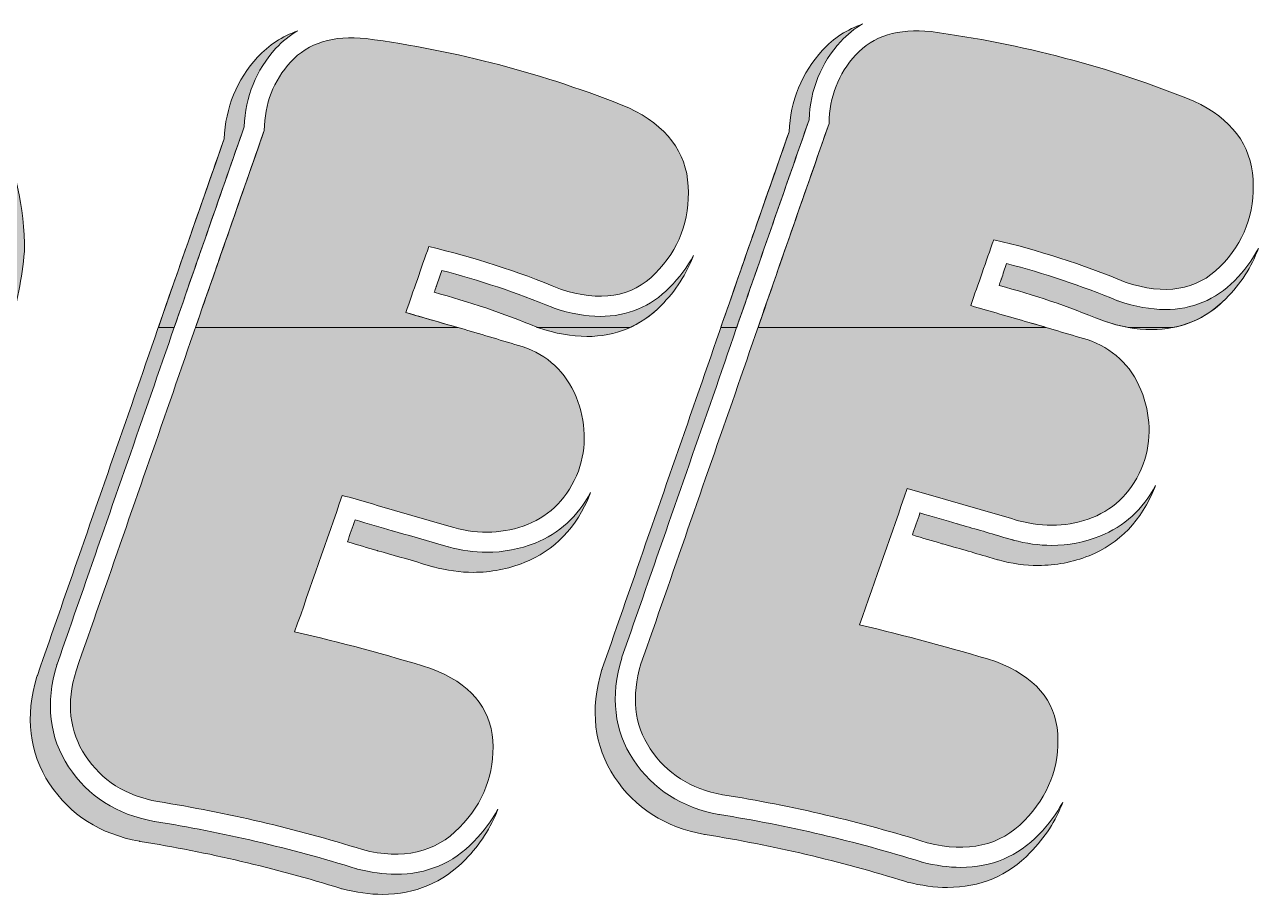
# Model space of a CAD drawing. Header units: inches. Extents: x 88 to 991, y -1019 to -61.
# Drawn here: x 528.3 to 986.9, y -1018.6 to -695 of the extents above; entities that cross this region are included whole.
import ezdxf

# ---------------------------------------------------------------- set-up
doc = ezdxf.new("R2010")
doc.units = ezdxf.units.IN
doc.header["$MEASUREMENT"] = 0
doc.layers.add('Layer 1', color=7, linetype='Continuous')

# ---------------------------------------------------------------- blocks, each defined once
blk = doc.blocks.new('block 4')
at = {"layer": 'Layer 1', "true_color": 0x2b568d}
h = blk.add_hatch(color=167, dxfattribs=at)
h.dxf.hatch_style = 2
edge = h.paths.add_edge_path()
edge.add_spline(control_points=[(876.33, -1008.52), (871.82, -1008.52), (867, -1007.87), (861.99, -1006.57), (861.87, -1006.54), (861.75, -1006.51), (861.63, -1006.47), (837.12, -998.81), (811.88, -992.89), (786.6, -988.86), (786.54, -988.85), (786.48, -988.84), (786.42, -988.83), (772.51, -986.27), (761.82, -979.45), (754.65, -968.55), (747.45, -957.63), (745.98, -944.89), (750.25, -930.68), (750.28, -930.58), (750.32, -930.47), (750.35, -930.37), (756.16, -913.76), (761.93, -897.14), (767.7, -880.53), (773.57, -863.65), (779.43, -846.77), (785.32, -829.94), (796.76, -796.64), (808.54, -762.97), (819.93, -730.39), (820.36, -719.13), (824.33, -709.31), (831.73, -701.2), (834.12, -698.57), (836.84, -696.43), (839.83, -694.71), (834.06, -696.72), (829.05, -699.96), (824.9, -704.5), (817.18, -712.97), (813, -723.19), (812.48, -734.89), (801.12, -767.37), (789.39, -800.93), (777.98, -834.11), (772.09, -850.94), (766.23, -867.81), (760.37, -884.69), (754.6, -901.3), (748.83, -917.92), (743.02, -934.53), (742.97, -934.66), (742.93, -934.8), (742.88, -934.95), (738.39, -949.89), (739.97, -963.34), (747.58, -974.9), (755.15, -986.39), (766.38, -993.58), (780.99, -996.27), (781.07, -996.28), (781.15, -996.29), (781.23, -996.31), (806.38, -1000.31), (831.51, -1006.21), (855.91, -1013.83), (856.07, -1013.88), (856.23, -1013.93), (856.39, -1013.97), (861.6, -1015.31), (866.63, -1015.99), (871.35, -1015.99), (883.49, -1015.99), (893.86, -1011.63), (902.16, -1003.01), (907.63, -997.43), (911.67, -991.14), (914.22, -984.35), (911.93, -988.57), (909.01, -992.57), (905.35, -996.3), (897.53, -1004.41), (887.77, -1008.52), (876.33, -1008.52)], knot_values=[0, 0, 0, 0, 1, 1, 1, 2, 2, 2, 3, 3, 3, 4, 4, 4, 5, 5, 5, 6, 6, 6, 7, 7, 7, 8, 8, 8, 9, 9, 9, 10, 10, 10, 11, 11, 11, 12, 12, 12, 13, 13, 13, 14, 14, 14, 15, 15, 15, 16, 16, 16, 17, 17, 17, 18, 18, 18, 19, 19, 19, 20, 20, 20, 21, 21, 21, 22, 22, 22, 23, 23, 23, 24, 24, 24, 25, 25, 25, 26, 26, 26, 27, 27, 27, 28, 28, 28, 28], degree=3, periodic=1)
h = blk.add_hatch(color=167, dxfattribs=at)
h.dxf.hatch_style = 2
edge = h.paths.add_edge_path()
edge.add_spline(control_points=[(827.37, -731.75), (815.66, -765.24), (803.95, -798.72), (792.38, -832.37), (780.67, -865.85), (769.12, -899.35), (757.41, -932.83), (753.79, -944.86), (754.85, -955.28), (760.89, -964.44), (766.92, -973.61), (775.78, -979.28), (787.78, -981.48), (813.67, -985.61), (838.93, -991.55), (863.86, -999.34), (878.98, -1003.24), (890.97, -1000.45), (899.97, -991.11), (908.96, -981.94), (913.1, -971.06), (912.36, -958.79), (911.48, -946.35), (903.85, -937.51), (889.35, -931.94), (872.62, -926.79), (855.84, -922.26), (838.68, -918.32), (844.64, -901.35), (850.59, -884.39), (856.38, -867.56), (863.24, -869.45), (870.25, -871.51), (877.1, -873.55), (883.96, -875.44), (890.81, -877.48), (897.82, -879.54), (907.43, -882.15), (916.69, -881.76), (925.3, -878.34), (933.91, -874.91), (940.31, -868.31), (944.19, -858.5), (947.38, -849.41), (946.99, -840.15), (943.31, -830.89), (939.48, -821.62), (932.71, -815.36), (923.31, -812.14), (915.99, -810.05), (908.85, -807.83), (901.69, -805.75), (894.37, -803.67), (887.22, -801.6), (880.06, -799.52), (881.38, -795.42), (882.85, -791.33), (884.32, -787.25), (885.64, -783.15), (887.12, -779.06), (888.59, -774.98), (905.13, -778.86), (921.38, -784.12), (937.49, -790.77), (952.2, -795.74), (963.96, -793.85), (972.76, -784.98), (981.56, -776.09), (985.7, -765.21), (985, -752.48), (984.31, -739.74), (976.92, -729.99), (962.99, -723.38), (931.48, -710.6), (898.95, -702.1), (865.27, -697.57), (853.03, -696.28), (843.69, -699.17), (837.25, -706.23), (830.8, -713.3), (827.52, -721.75), (827.37, -731.75)], knot_values=[0, 0, 0, 0, 1, 1, 1, 2, 2, 2, 3, 3, 3, 4, 4, 4, 5, 5, 5, 6, 6, 6, 7, 7, 7, 8, 8, 8, 9, 9, 9, 10, 10, 10, 11, 11, 11, 12, 12, 12, 13, 13, 13, 14, 14, 14, 15, 15, 15, 16, 16, 16, 17, 17, 17, 18, 18, 18, 19, 19, 19, 20, 20, 20, 21, 21, 21, 22, 22, 22, 23, 23, 23, 24, 24, 24, 25, 25, 25, 26, 26, 26, 27, 27, 27, 27], degree=3, periodic=1)
h = blk.add_hatch(color=167, dxfattribs=at)
h.dxf.hatch_style = 2
edge = h.paths.add_edge_path()
edge.add_spline(control_points=[(666.31, -1011.09), (661.8, -1011.09), (656.98, -1010.43), (651.98, -1009.14), (651.85, -1009.11), (651.73, -1009.07), (651.62, -1009.03), (627.11, -1001.38), (601.87, -995.45), (576.58, -991.43), (576.52, -991.42), (576.46, -991.41), (576.4, -991.4), (562.49, -988.84), (551.8, -982.01), (544.63, -971.11), (537.43, -960.19), (535.96, -947.45), (540.24, -933.24), (540.27, -933.14), (540.3, -933.03), (540.34, -932.93), (546.15, -916.3), (551.93, -899.67), (557.71, -883.04), (563.56, -866.18), (569.42, -849.32), (575.3, -832.5), (586.91, -798.73), (598.6, -765.3), (609.92, -732.95), (610.34, -721.69), (614.31, -711.88), (621.71, -703.76), (624.1, -701.14), (626.82, -698.99), (629.82, -697.27), (624.04, -699.28), (619.03, -702.52), (614.89, -707.06), (607.16, -715.54), (602.98, -725.76), (602.46, -737.46), (591.18, -769.71), (579.53, -803.03), (567.96, -836.68), (562.08, -853.48), (556.23, -870.34), (550.37, -887.2), (544.59, -903.83), (538.82, -920.46), (533, -937.09), (532.96, -937.23), (532.91, -937.37), (532.87, -937.51), (528.37, -952.45), (529.95, -965.89), (537.57, -977.47), (545.13, -988.96), (556.37, -996.14), (570.97, -998.83), (571.05, -998.84), (571.13, -998.86), (571.21, -998.87), (596.37, -1002.88), (621.5, -1008.77), (645.89, -1016.39), (646.05, -1016.44), (646.21, -1016.49), (646.37, -1016.53), (651.58, -1017.88), (656.61, -1018.56), (661.33, -1018.56), (673.47, -1018.56), (683.84, -1014.19), (692.15, -1005.58), (697.61, -1000), (701.65, -993.7), (704.2, -986.91), (701.92, -991.14), (698.99, -995.14), (695.34, -998.87), (687.52, -1006.97), (677.75, -1011.09), (666.31, -1011.09)], knot_values=[0, 0, 0, 0, 1, 1, 1, 2, 2, 2, 3, 3, 3, 4, 4, 4, 5, 5, 5, 6, 6, 6, 7, 7, 7, 8, 8, 8, 9, 9, 9, 10, 10, 10, 11, 11, 11, 12, 12, 12, 13, 13, 13, 14, 14, 14, 15, 15, 15, 16, 16, 16, 17, 17, 17, 18, 18, 18, 19, 19, 19, 20, 20, 20, 21, 21, 21, 22, 22, 22, 23, 23, 23, 24, 24, 24, 25, 25, 25, 26, 26, 26, 27, 27, 27, 28, 28, 28, 28], degree=3, periodic=1)
h = blk.add_hatch(color=167, dxfattribs=at)
h.dxf.hatch_style = 2
edge = h.paths.add_edge_path()
edge.add_spline(control_points=[(617.36, -734.32), (605.64, -767.8), (593.93, -801.28), (582.37, -834.93), (570.66, -868.42), (559.1, -901.91), (547.39, -935.4), (543.77, -947.42), (544.84, -957.84), (550.87, -967.01), (556.9, -976.17), (565.76, -981.84), (577.76, -984.05), (603.65, -988.17), (628.91, -994.11), (653.84, -1001.9), (668.97, -1005.81), (680.96, -1003.01), (689.96, -993.68), (698.94, -984.5), (703.08, -973.62), (702.34, -961.35), (701.46, -948.91), (693.84, -940.07), (679.34, -934.5), (662.61, -929.35), (645.82, -924.82), (628.67, -920.89), (634.62, -903.92), (640.58, -886.95), (646.36, -870.12), (653.23, -872.01), (660.23, -874.07), (667.08, -876.11), (673.95, -878), (680.79, -880.05), (687.8, -882.1), (697.41, -884.72), (706.67, -884.32), (715.28, -880.9), (723.89, -877.48), (730.29, -870.87), (734.17, -861.07), (737.37, -851.98), (736.97, -842.71), (733.3, -833.45), (729.46, -824.18), (722.69, -817.92), (713.29, -814.7), (705.98, -812.62), (698.83, -810.39), (691.67, -808.32), (684.36, -806.23), (677.2, -804.16), (670.04, -802.09), (671.36, -797.99), (672.83, -793.9), (674.31, -789.81), (675.62, -785.71), (677.1, -781.62), (678.58, -777.54), (695.11, -781.42), (711.36, -786.68), (727.48, -793.34), (742.19, -798.3), (753.94, -796.42), (762.74, -787.54), (771.54, -778.66), (775.68, -767.78), (774.99, -755.04), (774.29, -742.31), (766.9, -732.55), (752.97, -725.94), (721.46, -713.16), (688.93, -704.67), (655.25, -700.13), (643.02, -698.84), (633.68, -701.73), (627.23, -708.8), (620.79, -715.86), (617.5, -724.32), (617.36, -734.32)], knot_values=[0, 0, 0, 0, 1, 1, 1, 2, 2, 2, 3, 3, 3, 4, 4, 4, 5, 5, 5, 6, 6, 6, 7, 7, 7, 8, 8, 8, 9, 9, 9, 10, 10, 10, 11, 11, 11, 12, 12, 12, 13, 13, 13, 14, 14, 14, 15, 15, 15, 16, 16, 16, 17, 17, 17, 18, 18, 18, 19, 19, 19, 20, 20, 20, 21, 21, 21, 22, 22, 22, 23, 23, 23, 24, 24, 24, 25, 25, 25, 26, 26, 26, 27, 27, 27, 27], degree=3, periodic=1)
h = blk.add_hatch(color=167, dxfattribs=at)
h.dxf.hatch_style = 2
edge = h.paths.add_edge_path()
edge.add_spline(control_points=[(978.07, -790.24), (971.03, -797.34), (962.35, -800.94), (952.27, -800.94), (946.94, -800.94), (941.17, -799.9), (935.1, -797.85), (934.95, -797.8), (934.79, -797.74), (934.64, -797.68), (921.05, -792.07), (907.2, -787.43), (893.36, -783.85), (892.69, -785.75), (892.04, -787.66), (891.44, -789.54), (891.41, -789.62), (891.38, -789.7), (891.35, -789.78), (891.35, -789.78), (891.24, -790.11), (891.24, -790.11), (891.01, -790.73), (890.79, -791.36), (890.56, -791.99), (903.35, -795.43), (916.15, -799.78), (928.71, -804.96), (928.91, -805.05), (929.12, -805.13), (929.33, -805.2), (935.65, -807.33), (941.69, -808.41), (947.29, -808.41), (958.05, -808.41), (967.33, -804.56), (974.85, -796.97), (980.41, -791.37), (984.43, -785.1), (986.95, -778.25), (984.67, -782.53), (981.73, -786.54), (978.07, -790.24)], knot_values=[0, 0, 0, 0, 1, 1, 1, 2, 2, 2, 3, 3, 3, 4, 4, 4, 5, 5, 5, 6, 6, 6, 7, 7, 7, 8, 8, 8, 9, 9, 9, 10, 10, 10, 11, 11, 11, 12, 12, 12, 13, 13, 13, 14, 14, 14, 14], degree=3, periodic=1)
h = blk.add_hatch(color=167, dxfattribs=at)
h.dxf.hatch_style = 2
edge = h.paths.add_edge_path()
edge.add_spline(control_points=[(742.26, -803.5), (736.93, -803.5), (731.15, -802.46), (725.09, -800.42), (724.93, -800.37), (724.78, -800.31), (724.63, -800.24), (711.03, -794.63), (697.18, -789.99), (683.34, -786.41), (682.67, -788.31), (682.02, -790.22), (681.42, -792.1), (681.39, -792.18), (681.36, -792.27), (681.34, -792.35), (681.07, -793.08), (680.81, -793.82), (680.54, -794.55), (693.34, -798), (706.13, -802.34), (718.69, -807.53), (718.9, -807.61), (719.1, -807.69), (719.31, -807.76), (725.63, -809.89), (731.68, -810.98), (737.27, -810.98), (748.04, -810.98), (757.31, -807.13), (764.84, -799.54), (770.39, -793.93), (774.41, -787.67), (776.93, -780.82), (774.65, -785.09), (771.71, -789.1), (768.05, -792.8), (761.01, -799.9), (752.33, -803.5), (742.26, -803.5)], knot_values=[0, 0, 0, 0, 1, 1, 1, 2, 2, 2, 3, 3, 3, 4, 4, 4, 5, 5, 5, 6, 6, 6, 7, 7, 7, 8, 8, 8, 9, 9, 9, 10, 10, 10, 11, 11, 11, 12, 12, 12, 13, 13, 13, 13], degree=3, periodic=1)
h = blk.add_hatch(color=167, dxfattribs=at)
h.dxf.hatch_style = 2
edge = h.paths.add_edge_path()
edge.add_spline(control_points=[(928.06, -885.28), (922.33, -887.56), (916.29, -888.71), (910.11, -888.71), (905.44, -888.71), (900.65, -888.05), (895.86, -886.75), (895.81, -886.74), (895.76, -886.72), (895.71, -886.71), (895.71, -886.71), (892.37, -885.73), (892.37, -885.73), (886.43, -883.98), (880.82, -882.32), (875.11, -880.75), (875.06, -880.74), (875.01, -880.73), (874.96, -880.71), (870.76, -879.46), (866.03, -878.06), (861.15, -876.66), (860.2, -879.39), (859.26, -882.12), (858.31, -884.85), (862.17, -885.97), (865.89, -887.07), (869.27, -888.08), (869.34, -888.1), (869.4, -888.12), (869.47, -888.14), (875.16, -889.7), (880.76, -891.35), (886.69, -893.1), (886.69, -893.1), (890.03, -894.08), (890.03, -894.08), (890.09, -894.1), (890.16, -894.12), (890.22, -894.14), (895.23, -895.5), (900.24, -896.19), (905.12, -896.19), (911.63, -896.19), (917.98, -894.97), (924, -892.58), (935.19, -888.13), (943.65, -879.33), (948.47, -867.15), (948.52, -867.03), (948.57, -866.91), (948.61, -866.78), (948.65, -866.67), (948.67, -866.55), (948.72, -866.43), (943.99, -875.34), (937.08, -881.69), (928.06, -885.28)], knot_values=[0, 0, 0, 0, 1, 1, 1, 2, 2, 2, 3, 3, 3, 4, 4, 4, 5, 5, 5, 6, 6, 6, 7, 7, 7, 8, 8, 8, 9, 9, 9, 10, 10, 10, 11, 11, 11, 12, 12, 12, 13, 13, 13, 14, 14, 14, 15, 15, 15, 16, 16, 16, 17, 17, 17, 18, 18, 18, 19, 19, 19, 19], degree=3, periodic=1)
h = blk.add_hatch(color=167, dxfattribs=at)
h.dxf.hatch_style = 2
edge = h.paths.add_edge_path()
edge.add_spline(control_points=[(718.04, -887.84), (712.31, -890.12), (706.27, -891.28), (700.09, -891.28), (695.42, -891.28), (690.63, -890.62), (685.84, -889.31), (685.79, -889.3), (685.74, -889.29), (685.69, -889.27), (685.69, -889.27), (681.92, -888.16), (681.92, -888.16), (676.13, -886.46), (670.67, -884.85), (665.1, -883.32), (665.05, -883.31), (664.99, -883.29), (664.94, -883.27), (660.73, -882.02), (656, -880.62), (651.13, -879.22), (650.19, -881.94), (649.23, -884.68), (648.28, -887.41), (652.14, -888.53), (655.86, -889.63), (659.25, -890.64), (659.32, -890.66), (659.39, -890.68), (659.46, -890.7), (665, -892.23), (670.46, -893.83), (676.24, -895.53), (676.24, -895.53), (680.01, -896.65), (680.01, -896.65), (680.07, -896.66), (680.14, -896.68), (680.2, -896.7), (685.21, -898.06), (690.22, -898.75), (695.11, -898.75), (701.61, -898.75), (707.96, -897.54), (713.98, -895.14), (725.17, -890.69), (733.63, -881.9), (738.46, -869.71), (738.5, -869.59), (738.55, -869.47), (738.59, -869.35), (738.64, -869.23), (738.66, -869.11), (738.7, -868.99), (733.97, -877.91), (727.06, -884.26), (718.04, -887.84)], knot_values=[0, 0, 0, 0, 1, 1, 1, 2, 2, 2, 3, 3, 3, 4, 4, 4, 5, 5, 5, 6, 6, 6, 7, 7, 7, 8, 8, 8, 9, 9, 9, 10, 10, 10, 11, 11, 11, 12, 12, 12, 13, 13, 13, 14, 14, 14, 15, 15, 15, 16, 16, 16, 17, 17, 17, 18, 18, 18, 19, 19, 19, 19], degree=3, periodic=1)
at = {"layer": 'Layer 1', "lineweight": 0}
for points, knots in [([(876.33, -1008.52), (871.82, -1008.52), (867, -1007.87), (861.99, -1006.57), (861.87, -1006.54), (861.75, -1006.51), (861.63, -1006.47), (837.12, -998.81), (811.88, -992.89), (786.6, -988.86), (786.54, -988.85), (786.48, -988.84), (786.42, -988.83), (772.51, -986.27), (761.82, -979.45), (754.65, -968.55), (747.45, -957.63), (745.98, -944.89), (750.25, -930.68), (750.28, -930.58), (750.32, -930.47), (750.35, -930.37), (756.16, -913.76), (761.93, -897.14), (767.7, -880.53), (773.57, -863.65), (779.43, -846.77), (785.32, -829.94), (796.76, -796.64), (808.54, -762.97), (819.93, -730.39), (820.36, -719.13), (824.33, -709.31), (831.73, -701.2), (834.12, -698.57), (836.84, -696.43), (839.83, -694.71), (834.06, -696.72), (829.05, -699.96), (824.9, -704.5), (817.18, -712.97), (813, -723.19), (812.48, -734.89), (801.12, -767.37), (789.39, -800.93), (777.98, -834.11), (772.09, -850.94), (766.23, -867.81), (760.37, -884.69), (754.6, -901.3), (748.83, -917.92), (743.02, -934.53), (742.97, -934.66), (742.93, -934.8), (742.88, -934.95), (738.39, -949.89), (739.97, -963.34), (747.58, -974.9), (755.15, -986.39), (766.38, -993.58), (780.99, -996.27), (781.07, -996.28), (781.15, -996.29), (781.23, -996.31), (806.38, -1000.31), (831.51, -1006.21), (855.91, -1013.83), (856.07, -1013.88), (856.23, -1013.93), (856.39, -1013.97), (861.6, -1015.31), (866.63, -1015.99), (871.35, -1015.99), (883.49, -1015.99), (893.86, -1011.63), (902.16, -1003.01), (907.63, -997.43), (911.67, -991.14), (914.22, -984.35), (911.93, -988.57), (909.01, -992.57), (905.35, -996.3), (897.53, -1004.41), (887.77, -1008.52), (876.33, -1008.52)], [0, 0, 0, 0, 1, 1, 1, 2, 2, 2, 3, 3, 3, 4, 4, 4, 5, 5, 5, 6, 6, 6, 7, 7, 7, 8, 8, 8, 9, 9, 9, 10, 10, 10, 11, 11, 11, 12, 12, 12, 13, 13, 13, 14, 14, 14, 15, 15, 15, 16, 16, 16, 17, 17, 17, 18, 18, 18, 19, 19, 19, 20, 20, 20, 21, 21, 21, 22, 22, 22, 23, 23, 23, 24, 24, 24, 25, 25, 25, 26, 26, 26, 27, 27, 27, 28, 28, 28, 28]), ([(827.37, -731.75), (815.66, -765.24), (803.95, -798.72), (792.38, -832.37), (780.67, -865.85), (769.12, -899.35), (757.41, -932.83), (753.79, -944.86), (754.85, -955.28), (760.89, -964.44), (766.92, -973.61), (775.78, -979.28), (787.78, -981.48), (813.67, -985.61), (838.93, -991.55), (863.86, -999.34), (878.98, -1003.24), (890.97, -1000.45), (899.97, -991.11), (908.96, -981.94), (913.1, -971.06), (912.36, -958.79), (911.48, -946.35), (903.85, -937.51), (889.35, -931.94), (872.62, -926.79), (855.84, -922.26), (838.68, -918.32), (844.64, -901.35), (850.59, -884.39), (856.38, -867.56), (863.24, -869.45), (870.25, -871.51), (877.1, -873.55), (883.96, -875.44), (890.81, -877.48), (897.82, -879.54), (907.43, -882.15), (916.69, -881.76), (925.3, -878.34), (933.91, -874.91), (940.31, -868.31), (944.19, -858.5), (947.38, -849.41), (946.99, -840.15), (943.31, -830.89), (939.48, -821.62), (932.71, -815.36), (923.31, -812.14), (915.99, -810.05), (908.85, -807.83), (901.69, -805.75), (894.37, -803.67), (887.22, -801.6), (880.06, -799.52), (881.38, -795.42), (882.85, -791.33), (884.32, -787.25), (885.64, -783.15), (887.12, -779.06), (888.59, -774.98), (905.13, -778.86), (921.38, -784.12), (937.49, -790.77), (952.2, -795.74), (963.96, -793.85), (972.76, -784.98), (981.56, -776.09), (985.7, -765.21), (985, -752.48), (984.31, -739.74), (976.92, -729.99), (962.99, -723.38), (931.48, -710.6), (898.95, -702.1), (865.27, -697.57), (853.03, -696.28), (843.69, -699.17), (837.25, -706.23), (830.8, -713.3), (827.52, -721.75), (827.37, -731.75)], [0, 0, 0, 0, 1, 1, 1, 2, 2, 2, 3, 3, 3, 4, 4, 4, 5, 5, 5, 6, 6, 6, 7, 7, 7, 8, 8, 8, 9, 9, 9, 10, 10, 10, 11, 11, 11, 12, 12, 12, 13, 13, 13, 14, 14, 14, 15, 15, 15, 16, 16, 16, 17, 17, 17, 18, 18, 18, 19, 19, 19, 20, 20, 20, 21, 21, 21, 22, 22, 22, 23, 23, 23, 24, 24, 24, 25, 25, 25, 26, 26, 26, 27, 27, 27, 27]), ([(666.31, -1011.09), (661.8, -1011.09), (656.98, -1010.43), (651.98, -1009.14), (651.85, -1009.11), (651.73, -1009.07), (651.62, -1009.03), (627.11, -1001.38), (601.87, -995.45), (576.58, -991.43), (576.52, -991.42), (576.46, -991.41), (576.4, -991.4), (562.49, -988.84), (551.8, -982.01), (544.63, -971.11), (537.43, -960.19), (535.96, -947.45), (540.24, -933.24), (540.27, -933.14), (540.3, -933.03), (540.34, -932.93), (546.15, -916.3), (551.93, -899.67), (557.71, -883.04), (563.56, -866.18), (569.42, -849.32), (575.3, -832.5), (586.91, -798.73), (598.6, -765.3), (609.92, -732.95), (610.34, -721.69), (614.31, -711.88), (621.71, -703.76), (624.1, -701.14), (626.82, -698.99), (629.82, -697.27), (624.04, -699.28), (619.03, -702.52), (614.89, -707.06), (607.16, -715.54), (602.98, -725.76), (602.46, -737.46), (591.18, -769.71), (579.53, -803.03), (567.96, -836.68), (562.08, -853.48), (556.23, -870.34), (550.37, -887.2), (544.59, -903.83), (538.82, -920.46), (533, -937.09), (532.96, -937.23), (532.91, -937.37), (532.87, -937.51), (528.37, -952.45), (529.95, -965.89), (537.57, -977.47), (545.13, -988.96), (556.37, -996.14), (570.97, -998.83), (571.05, -998.84), (571.13, -998.86), (571.21, -998.87), (596.37, -1002.88), (621.5, -1008.77), (645.89, -1016.39), (646.05, -1016.44), (646.21, -1016.49), (646.37, -1016.53), (651.58, -1017.88), (656.61, -1018.56), (661.33, -1018.56), (673.47, -1018.56), (683.84, -1014.19), (692.15, -1005.58), (697.61, -1000), (701.65, -993.7), (704.2, -986.91), (701.92, -991.14), (698.99, -995.14), (695.34, -998.87), (687.52, -1006.97), (677.75, -1011.09), (666.31, -1011.09)], [0, 0, 0, 0, 1, 1, 1, 2, 2, 2, 3, 3, 3, 4, 4, 4, 5, 5, 5, 6, 6, 6, 7, 7, 7, 8, 8, 8, 9, 9, 9, 10, 10, 10, 11, 11, 11, 12, 12, 12, 13, 13, 13, 14, 14, 14, 15, 15, 15, 16, 16, 16, 17, 17, 17, 18, 18, 18, 19, 19, 19, 20, 20, 20, 21, 21, 21, 22, 22, 22, 23, 23, 23, 24, 24, 24, 25, 25, 25, 26, 26, 26, 27, 27, 27, 28, 28, 28, 28]), ([(617.36, -734.32), (605.64, -767.8), (593.93, -801.28), (582.37, -834.93), (570.66, -868.42), (559.1, -901.91), (547.39, -935.4), (543.77, -947.42), (544.84, -957.84), (550.87, -967.01), (556.9, -976.17), (565.76, -981.84), (577.76, -984.05), (603.65, -988.17), (628.91, -994.11), (653.84, -1001.9), (668.97, -1005.81), (680.96, -1003.01), (689.96, -993.68), (698.94, -984.5), (703.08, -973.62), (702.34, -961.35), (701.46, -948.91), (693.84, -940.07), (679.34, -934.5), (662.61, -929.35), (645.82, -924.82), (628.67, -920.89), (634.62, -903.92), (640.58, -886.95), (646.36, -870.12), (653.23, -872.01), (660.23, -874.07), (667.08, -876.11), (673.95, -878), (680.79, -880.05), (687.8, -882.1), (697.41, -884.72), (706.67, -884.32), (715.28, -880.9), (723.89, -877.48), (730.29, -870.87), (734.17, -861.07), (737.37, -851.98), (736.97, -842.71), (733.3, -833.45), (729.46, -824.18), (722.69, -817.92), (713.29, -814.7), (705.98, -812.62), (698.83, -810.39), (691.67, -808.32), (684.36, -806.23), (677.2, -804.16), (670.04, -802.09), (671.36, -797.99), (672.83, -793.9), (674.31, -789.81), (675.62, -785.71), (677.1, -781.62), (678.58, -777.54), (695.11, -781.42), (711.36, -786.68), (727.48, -793.34), (742.19, -798.3), (753.94, -796.42), (762.74, -787.54), (771.54, -778.66), (775.68, -767.78), (774.99, -755.04), (774.29, -742.31), (766.9, -732.55), (752.97, -725.94), (721.46, -713.16), (688.93, -704.67), (655.25, -700.13), (643.02, -698.84), (633.68, -701.73), (627.23, -708.8), (620.79, -715.86), (617.5, -724.32), (617.36, -734.32)], [0, 0, 0, 0, 1, 1, 1, 2, 2, 2, 3, 3, 3, 4, 4, 4, 5, 5, 5, 6, 6, 6, 7, 7, 7, 8, 8, 8, 9, 9, 9, 10, 10, 10, 11, 11, 11, 12, 12, 12, 13, 13, 13, 14, 14, 14, 15, 15, 15, 16, 16, 16, 17, 17, 17, 18, 18, 18, 19, 19, 19, 20, 20, 20, 21, 21, 21, 22, 22, 22, 23, 23, 23, 24, 24, 24, 25, 25, 25, 26, 26, 26, 27, 27, 27, 27]), ([(978.07, -790.24), (971.03, -797.34), (962.35, -800.94), (952.27, -800.94), (946.94, -800.94), (941.17, -799.9), (935.1, -797.85), (934.95, -797.8), (934.79, -797.74), (934.64, -797.68), (921.05, -792.07), (907.2, -787.43), (893.36, -783.85), (892.69, -785.75), (892.04, -787.66), (891.44, -789.54), (891.41, -789.62), (891.38, -789.7), (891.35, -789.78), (891.35, -789.78), (891.24, -790.11), (891.24, -790.11), (891.01, -790.73), (890.79, -791.36), (890.56, -791.99), (903.35, -795.43), (916.15, -799.78), (928.71, -804.96), (928.91, -805.05), (929.12, -805.13), (929.33, -805.2), (935.65, -807.33), (941.69, -808.41), (947.29, -808.41), (958.05, -808.41), (967.33, -804.56), (974.85, -796.97), (980.41, -791.37), (984.43, -785.1), (986.95, -778.25), (984.67, -782.53), (981.73, -786.54), (978.07, -790.24)], [0, 0, 0, 0, 1, 1, 1, 2, 2, 2, 3, 3, 3, 4, 4, 4, 5, 5, 5, 6, 6, 6, 7, 7, 7, 8, 8, 8, 9, 9, 9, 10, 10, 10, 11, 11, 11, 12, 12, 12, 13, 13, 13, 14, 14, 14, 14]), ([(742.26, -803.5), (736.93, -803.5), (731.15, -802.46), (725.09, -800.42), (724.93, -800.37), (724.78, -800.31), (724.63, -800.24), (711.03, -794.63), (697.18, -789.99), (683.34, -786.41), (682.67, -788.31), (682.02, -790.22), (681.42, -792.1), (681.39, -792.18), (681.36, -792.27), (681.34, -792.35), (681.07, -793.08), (680.81, -793.82), (680.54, -794.55), (693.34, -798), (706.13, -802.34), (718.69, -807.53), (718.9, -807.61), (719.1, -807.69), (719.31, -807.76), (725.63, -809.89), (731.68, -810.98), (737.27, -810.98), (748.04, -810.98), (757.31, -807.13), (764.84, -799.54), (770.39, -793.93), (774.41, -787.67), (776.93, -780.82), (774.65, -785.09), (771.71, -789.1), (768.05, -792.8), (761.01, -799.9), (752.33, -803.5), (742.26, -803.5)], [0, 0, 0, 0, 1, 1, 1, 2, 2, 2, 3, 3, 3, 4, 4, 4, 5, 5, 5, 6, 6, 6, 7, 7, 7, 8, 8, 8, 9, 9, 9, 10, 10, 10, 11, 11, 11, 12, 12, 12, 13, 13, 13, 13]), ([(928.06, -885.28), (922.33, -887.56), (916.29, -888.71), (910.11, -888.71), (905.44, -888.71), (900.65, -888.05), (895.86, -886.75), (895.81, -886.74), (895.76, -886.72), (895.71, -886.71), (895.71, -886.71), (892.37, -885.73), (892.37, -885.73), (886.43, -883.98), (880.82, -882.32), (875.11, -880.75), (875.06, -880.74), (875.01, -880.73), (874.96, -880.71), (870.76, -879.46), (866.03, -878.06), (861.15, -876.66), (860.2, -879.39), (859.26, -882.12), (858.31, -884.85), (862.17, -885.97), (865.89, -887.07), (869.27, -888.08), (869.34, -888.1), (869.4, -888.12), (869.47, -888.14), (875.16, -889.7), (880.76, -891.35), (886.69, -893.1), (886.69, -893.1), (890.03, -894.08), (890.03, -894.08), (890.09, -894.1), (890.16, -894.12), (890.22, -894.14), (895.23, -895.5), (900.24, -896.19), (905.12, -896.19), (911.63, -896.19), (917.98, -894.97), (924, -892.58), (935.19, -888.13), (943.65, -879.33), (948.47, -867.15), (948.52, -867.03), (948.57, -866.91), (948.61, -866.78), (948.65, -866.67), (948.67, -866.55), (948.72, -866.43), (943.99, -875.34), (937.08, -881.69), (928.06, -885.28)], [0, 0, 0, 0, 1, 1, 1, 2, 2, 2, 3, 3, 3, 4, 4, 4, 5, 5, 5, 6, 6, 6, 7, 7, 7, 8, 8, 8, 9, 9, 9, 10, 10, 10, 11, 11, 11, 12, 12, 12, 13, 13, 13, 14, 14, 14, 15, 15, 15, 16, 16, 16, 17, 17, 17, 18, 18, 18, 19, 19, 19, 19]), ([(718.04, -887.84), (712.31, -890.12), (706.27, -891.28), (700.09, -891.28), (695.42, -891.28), (690.63, -890.62), (685.84, -889.31), (685.79, -889.3), (685.74, -889.29), (685.69, -889.27), (685.69, -889.27), (681.92, -888.16), (681.92, -888.16), (676.13, -886.46), (670.67, -884.85), (665.1, -883.32), (665.05, -883.31), (664.99, -883.29), (664.94, -883.27), (660.73, -882.02), (656, -880.62), (651.13, -879.22), (650.19, -881.94), (649.23, -884.68), (648.28, -887.41), (652.14, -888.53), (655.86, -889.63), (659.25, -890.64), (659.32, -890.66), (659.39, -890.68), (659.46, -890.7), (665, -892.23), (670.46, -893.83), (676.24, -895.53), (676.24, -895.53), (680.01, -896.65), (680.01, -896.65), (680.07, -896.66), (680.14, -896.68), (680.2, -896.7), (685.21, -898.06), (690.22, -898.75), (695.11, -898.75), (701.61, -898.75), (707.96, -897.54), (713.98, -895.14), (725.17, -890.69), (733.63, -881.9), (738.46, -869.71), (738.5, -869.59), (738.55, -869.47), (738.59, -869.35), (738.64, -869.23), (738.66, -869.11), (738.7, -868.99), (733.97, -877.91), (727.06, -884.26), (718.04, -887.84)], [0, 0, 0, 0, 1, 1, 1, 2, 2, 2, 3, 3, 3, 4, 4, 4, 5, 5, 5, 6, 6, 6, 7, 7, 7, 8, 8, 8, 9, 9, 9, 10, 10, 10, 11, 11, 11, 12, 12, 12, 13, 13, 13, 14, 14, 14, 15, 15, 15, 16, 16, 16, 17, 17, 17, 18, 18, 18, 19, 19, 19, 19])]:
    blk.add_open_spline(points, degree=3, knots=knots, dxfattribs=at)
blk = doc.blocks.new('block 5')
at = {"layer": 'Layer 1', "true_color": 0xd21b30}
h = blk.add_hatch(color=242, dxfattribs=at)
h.dxf.hatch_style = 2
edge = h.paths.add_edge_path()
edge.add_spline(control_points=[(323.72, -807.64), (326.44, -776.31), (328.99, -744.73), (331.34, -713.03), (331.34, -712.91), (331.36, -712.79), (331.37, -712.67), (333.63, -694.29), (342.27, -684.9), (350.85, -680.09), (340.09, -683.92), (326.85, -693.49), (323.92, -717.35), (323.9, -717.51), (323.88, -717.67), (323.87, -717.83), (321.64, -747.91), (319.24, -777.88), (316.68, -807.64), (316.68, -807.64), (323.72, -807.64), (323.72, -807.64)], knot_values=[0, 0, 0, 0, 1, 1, 1, 2, 2, 2, 3, 3, 3, 4, 4, 4, 5, 5, 5, 6, 6, 6, 7, 7, 7, 7], degree=3, periodic=1)
h = blk.add_hatch(color=242, dxfattribs=at)
h.dxf.hatch_style = 2
edge = h.paths.add_edge_path()
edge.add_spline(control_points=[(403.46, -807.64), (404.86, -791.18), (406.25, -774.71), (407.55, -758.13), (420.19, -755.08), (431.62, -754.89), (441.87, -757.41), (452.12, -759.92), (456.78, -768.65), (455.73, -783.41), (453.97, -793.47), (449.19, -801.59), (441.18, -807.64), (441.18, -807.64), (522.75, -807.64), (522.75, -807.64), (525.43, -798.83), (527.28, -789.42), (528.21, -779.34), (528.21, -745.71), (514.59, -718.79), (487.68, -698.62), (474.57, -689.9), (459.55, -684.9), (442.91, -683.83), (426.12, -682.74), (409.88, -684.05), (393.92, -687.57), (382.91, -681.39), (371.28, -680.31), (359.49, -684.38), (347.69, -688.44), (340.69, -698.12), (338.79, -713.59), (336.47, -744.93), (333.91, -776.29), (331.19, -807.64), (331.19, -807.64), (403.46, -807.64), (403.46, -807.64)], knot_values=[0, 0, 0, 0, 1, 1, 1, 2, 2, 2, 3, 3, 3, 4, 4, 4, 5, 5, 5, 6, 6, 6, 7, 7, 7, 8, 8, 8, 9, 9, 9, 10, 10, 10, 11, 11, 11, 12, 12, 12, 13, 13, 13, 13], degree=3, periodic=1)
h = blk.add_hatch(color=242, dxfattribs=at)
h.dxf.hatch_style = 2
edge = h.paths.add_edge_path()
edge.add_spline(control_points=[(113.53, -807.64), (116.75, -780.65), (120.14, -753.92), (123.66, -727.56), (123.71, -727.07), (123.79, -726.35), (124.01, -725.51), (125.22, -714.66), (129.67, -705.36), (137.32, -697.81), (139.47, -695.74), (141.85, -694.02), (144.4, -692.58), (139.2, -694.39), (134.58, -697.18), (130.61, -700.99), (130.58, -701.02), (130.55, -701.05), (130.52, -701.09), (122.56, -708.94), (117.87, -718.68), (116.57, -730.04), (116.34, -730.97), (116.25, -731.74), (116.2, -732.26), (112.89, -757.09), (109.7, -782.25), (106.64, -807.64), (106.64, -807.64), (113.53, -807.64), (113.53, -807.64)], knot_values=[0, 0, 0, 0, 1, 1, 1, 2, 2, 2, 3, 3, 3, 4, 4, 4, 5, 5, 5, 6, 6, 6, 7, 7, 7, 8, 8, 8, 9, 9, 9, 10, 10, 10, 10], degree=3, periodic=1)
h = blk.add_hatch(color=242, dxfattribs=at)
h.dxf.hatch_style = 2
edge = h.paths.add_edge_path()
edge.add_spline(control_points=[(193.65, -807.64), (195.08, -795.5), (196.6, -783.37), (198.13, -771.24), (209.58, -772.61), (220.87, -773.97), (232.16, -775.33), (243.46, -776.69), (254.9, -778.07), (266.19, -779.43), (281.59, -780.39), (292.53, -775.46), (298.71, -764.46), (304.88, -753.61), (305.95, -742.13), (301.92, -729.87), (297.73, -717.75), (288.08, -710.44), (272.86, -707.62), (238.36, -703.48), (203.85, -699.5), (169.35, -695.36), (157.87, -694.29), (149.03, -696.92), (142.5, -703.19), (136.13, -709.48), (132.45, -717.12), (131.43, -726.41), (131.42, -726.56), (131.39, -726.88), (131.37, -727.03), (131.17, -727.48), (131.13, -727.95), (131.09, -728.41), (127.56, -754.78), (124.28, -781.2), (121.11, -807.64), (121.11, -807.64), (193.65, -807.64), (193.65, -807.64)], knot_values=[0, 0, 0, 0, 1, 1, 1, 2, 2, 2, 3, 3, 3, 4, 4, 4, 5, 5, 5, 6, 6, 6, 7, 7, 7, 8, 8, 8, 9, 9, 9, 10, 10, 10, 11, 11, 11, 12, 12, 12, 13, 13, 13, 13], degree=3, periodic=1)
h = blk.add_hatch(color=242, dxfattribs=at)
h.dxf.hatch_style = 2
edge = h.paths.add_edge_path()
edge.add_spline(control_points=[(793.01, -807.64), (802, -781.69), (811.08, -755.71), (819.93, -730.39), (820.36, -719.13), (824.33, -709.31), (831.73, -701.2), (834.12, -698.57), (836.84, -696.43), (839.83, -694.71), (834.06, -696.72), (829.05, -699.96), (824.9, -704.5), (817.18, -712.97), (813, -723.19), (812.48, -734.89), (804.13, -758.75), (795.59, -783.19), (787.12, -807.64), (787.12, -807.64), (793.01, -807.64), (793.01, -807.64)], knot_values=[0, 0, 0, 0, 1, 1, 1, 2, 2, 2, 3, 3, 3, 4, 4, 4, 5, 5, 5, 6, 6, 6, 7, 7, 7, 7], degree=3, periodic=1)
h = blk.add_hatch(color=242, dxfattribs=at)
h.dxf.hatch_style = 2
edge = h.paths.add_edge_path()
edge.add_spline(control_points=[(908.04, -807.64), (905.93, -807.01), (903.8, -806.37), (901.69, -805.75), (894.37, -803.67), (887.22, -801.6), (880.06, -799.52), (881.38, -795.42), (882.85, -791.33), (884.32, -787.25), (885.64, -783.15), (887.12, -779.06), (888.59, -774.98), (905.13, -778.86), (921.38, -784.12), (937.49, -790.77), (952.2, -795.74), (963.96, -793.85), (972.76, -784.98), (981.56, -776.09), (985.7, -765.21), (985, -752.48), (984.31, -739.74), (976.92, -729.99), (962.99, -723.38), (931.48, -710.6), (898.95, -702.1), (865.27, -697.57), (853.03, -696.28), (843.69, -699.17), (837.25, -706.23), (830.8, -713.3), (827.52, -721.75), (827.37, -731.75), (818.54, -757.02), (809.72, -782.3), (800.95, -807.64), (800.95, -807.64), (908.04, -807.64), (908.04, -807.64)], knot_values=[0, 0, 0, 0, 1, 1, 1, 2, 2, 2, 3, 3, 3, 4, 4, 4, 5, 5, 5, 6, 6, 6, 7, 7, 7, 8, 8, 8, 9, 9, 9, 10, 10, 10, 11, 11, 11, 12, 12, 12, 13, 13, 13, 13], degree=3, periodic=1)
h = blk.add_hatch(color=242, dxfattribs=at)
h.dxf.hatch_style = 2
edge = h.paths.add_edge_path()
edge.add_spline(control_points=[(583.88, -807.64), (592.64, -782.34), (601.39, -757.34), (609.92, -732.95), (610.34, -721.69), (614.31, -711.88), (621.71, -703.76), (624.1, -701.14), (626.82, -698.99), (629.82, -697.27), (624.04, -699.28), (619.03, -702.52), (614.89, -707.06), (607.16, -715.54), (602.98, -725.76), (602.46, -737.46), (594.44, -760.4), (586.23, -783.89), (577.99, -807.64), (577.99, -807.64), (583.88, -807.64), (583.88, -807.64)], knot_values=[0, 0, 0, 0, 1, 1, 1, 2, 2, 2, 3, 3, 3, 4, 4, 4, 5, 5, 5, 6, 6, 6, 7, 7, 7, 7], degree=3, periodic=1)
h = blk.add_hatch(color=242, dxfattribs=at)
h.dxf.hatch_style = 2
edge = h.paths.add_edge_path()
edge.add_spline(control_points=[(689.31, -807.64), (682.81, -805.78), (676.42, -803.93), (670.04, -802.09), (671.36, -797.99), (672.83, -793.9), (674.31, -789.81), (675.62, -785.71), (677.1, -781.62), (678.58, -777.54), (695.11, -781.42), (711.36, -786.68), (727.48, -793.34), (742.19, -798.3), (753.94, -796.42), (762.74, -787.54), (771.54, -778.66), (775.68, -767.78), (774.99, -755.04), (774.29, -742.31), (766.9, -732.55), (752.97, -725.94), (721.46, -713.16), (688.93, -704.67), (655.25, -700.13), (643.02, -698.84), (633.68, -701.73), (627.23, -708.8), (620.79, -715.86), (617.5, -724.32), (617.36, -734.32), (608.82, -758.73), (600.3, -783.16), (591.82, -807.64), (591.82, -807.64), (689.31, -807.64), (689.31, -807.64)], knot_values=[0, 0, 0, 0, 1, 1, 1, 2, 2, 2, 3, 3, 3, 4, 4, 4, 5, 5, 5, 6, 6, 6, 7, 7, 7, 8, 8, 8, 9, 9, 9, 10, 10, 10, 11, 11, 11, 12, 12, 12, 12], degree=3, periodic=1)
h = blk.add_hatch(color=242, dxfattribs=at)
h.dxf.hatch_style = 2
edge = h.paths.add_edge_path()
edge.add_spline(control_points=[(434.51, -772.07), (436.85, -772.64), (441.67, -773.82), (440.84, -787.17), (439.23, -795.71), (434.79, -802.09), (427.29, -806.65), (426.72, -806.99), (426.13, -807.31), (425.56, -807.64), (425.56, -807.64), (426.49, -807.64), (426.49, -807.64), (428.91, -806.45), (431.28, -805.18), (433.56, -803.79), (441.75, -798.82), (446.58, -791.85), (448.3, -782.49), (449.31, -766.93), (442.86, -765.34), (440.09, -764.66), (435.97, -763.65), (431.57, -763.14), (427.01, -763.14), (423.05, -763.14), (418.87, -763.53), (414.56, -764.29), (414.37, -766.59), (414.18, -768.88), (413.99, -771.17), (416.75, -770.83), (419.45, -770.61), (422.03, -770.61), (426.39, -770.61), (430.59, -771.1), (434.51, -772.07)], knot_values=[0, 0, 0, 0, 1, 1, 1, 2, 2, 2, 3, 3, 3, 4, 4, 4, 5, 5, 5, 6, 6, 6, 7, 7, 7, 8, 8, 8, 9, 9, 9, 10, 10, 10, 11, 11, 11, 12, 12, 12, 12], degree=3, periodic=1)
h = blk.add_hatch(color=242, dxfattribs=at)
h.dxf.hatch_style = 2
edge = h.paths.add_edge_path()
edge.add_spline(control_points=[(305.23, -768.12), (300.38, -776.74), (290.31, -787.02), (269.86, -787.02), (268.52, -787.02), (267.13, -786.98), (265.73, -786.89), (265.59, -786.88), (265.44, -786.87), (265.3, -786.85), (265.3, -786.85), (246.59, -784.6), (246.59, -784.6), (246.59, -784.6), (231.27, -782.75), (231.27, -782.75), (222.41, -781.68), (213.55, -780.62), (204.61, -779.54), (204.28, -782.18), (203.95, -784.85), (203.61, -787.51), (211.1, -788.41), (218.55, -789.31), (225.99, -790.21), (225.99, -790.21), (241.21, -792.04), (241.21, -792.04), (241.21, -792.04), (260.02, -794.3), (260.02, -794.3), (260.21, -794.33), (260.4, -794.34), (260.59, -794.36), (262.05, -794.45), (263.49, -794.49), (264.88, -794.49), (286.54, -794.49), (297.25, -783.52), (302.42, -774.32), (303.94, -771.65), (305.2, -768.93), (306.21, -766.17), (305.88, -766.82), (305.59, -767.48), (305.23, -768.12)], knot_values=[0, 0, 0, 0, 1, 1, 1, 2, 2, 2, 3, 3, 3, 4, 4, 4, 5, 5, 5, 6, 6, 6, 7, 7, 7, 8, 8, 8, 9, 9, 9, 10, 10, 10, 11, 11, 11, 12, 12, 12, 13, 13, 13, 14, 14, 14, 15, 15, 15, 15], degree=3, periodic=1)
h = blk.add_hatch(color=242, dxfattribs=at)
h.dxf.hatch_style = 2
edge = h.paths.add_edge_path()
edge.add_spline(control_points=[(929.33, -805.2), (932.57, -806.29), (935.75, -807.1), (938.83, -807.64), (938.83, -807.64), (955.3, -807.64), (955.3, -807.64), (962.71, -806.17), (969.27, -802.61), (974.85, -796.97), (980.41, -791.37), (984.43, -785.1), (986.95, -778.25), (984.67, -782.53), (981.73, -786.54), (978.07, -790.24), (971.03, -797.34), (962.35, -800.94), (952.27, -800.94), (946.94, -800.94), (941.17, -799.9), (935.1, -797.85), (934.95, -797.8), (934.79, -797.74), (934.64, -797.68), (921.05, -792.07), (907.2, -787.43), (893.36, -783.85), (892.69, -785.75), (892.04, -787.66), (891.44, -789.54), (891.41, -789.62), (891.38, -789.7), (891.35, -789.78), (891.35, -789.78), (891.24, -790.11), (891.24, -790.11), (891.01, -790.73), (890.79, -791.36), (890.56, -791.99), (903.35, -795.43), (916.15, -799.78), (928.71, -804.96), (928.91, -805.05), (929.12, -805.13), (929.33, -805.2)], knot_values=[0, 0, 0, 0, 1, 1, 1, 2, 2, 2, 3, 3, 3, 4, 4, 4, 5, 5, 5, 6, 6, 6, 7, 7, 7, 8, 8, 8, 9, 9, 9, 10, 10, 10, 11, 11, 11, 12, 12, 12, 13, 13, 13, 14, 14, 14, 15, 15, 15, 15], degree=3, periodic=1)
h = blk.add_hatch(color=242, dxfattribs=at)
h.dxf.hatch_style = 2
edge = h.paths.add_edge_path()
edge.add_spline(control_points=[(718.98, -807.64), (718.98, -807.64), (753.24, -807.64), (753.24, -807.64), (757.46, -805.74), (761.34, -803.06), (764.84, -799.54), (770.39, -793.93), (774.41, -787.67), (776.93, -780.82), (774.65, -785.09), (771.71, -789.1), (768.05, -792.8), (761.01, -799.9), (752.33, -803.5), (742.26, -803.5), (736.93, -803.5), (731.15, -802.46), (725.09, -800.42), (724.93, -800.37), (724.78, -800.31), (724.63, -800.24), (711.03, -794.63), (697.18, -789.99), (683.34, -786.41), (682.67, -788.31), (682.02, -790.22), (681.42, -792.1), (681.39, -792.18), (681.36, -792.27), (681.33, -792.35), (681.07, -793.08), (680.81, -793.82), (680.54, -794.55), (693.34, -798), (706.13, -802.34), (718.69, -807.53), (718.79, -807.57), (718.89, -807.6), (718.98, -807.64)], knot_values=[0, 0, 0, 0, 1, 1, 1, 2, 2, 2, 3, 3, 3, 4, 4, 4, 5, 5, 5, 6, 6, 6, 7, 7, 7, 8, 8, 8, 9, 9, 9, 10, 10, 10, 11, 11, 11, 12, 12, 12, 13, 13, 13, 13], degree=3, periodic=1)
at = {"layer": 'Layer 1', "lineweight": 0}
for points, knots in [([(323.72, -807.64), (326.44, -776.31), (328.99, -744.73), (331.34, -713.03), (331.34, -712.91), (331.36, -712.79), (331.37, -712.67), (333.63, -694.29), (342.27, -684.9), (350.85, -680.09), (340.09, -683.92), (326.85, -693.49), (323.92, -717.35), (323.9, -717.51), (323.88, -717.67), (323.87, -717.83), (321.64, -747.91), (319.24, -777.88), (316.68, -807.64), (316.68, -807.64), (323.72, -807.64), (323.72, -807.64)], [0, 0, 0, 0, 1, 1, 1, 2, 2, 2, 3, 3, 3, 4, 4, 4, 5, 5, 5, 6, 6, 6, 7, 7, 7, 7]), ([(403.46, -807.64), (404.86, -791.18), (406.25, -774.71), (407.55, -758.13), (420.19, -755.08), (431.62, -754.89), (441.87, -757.41), (452.12, -759.92), (456.78, -768.65), (455.73, -783.41), (453.97, -793.47), (449.19, -801.59), (441.18, -807.64), (441.18, -807.64), (522.75, -807.64), (522.75, -807.64), (525.43, -798.83), (527.28, -789.42), (528.21, -779.34), (528.21, -745.71), (514.59, -718.79), (487.68, -698.62), (474.57, -689.9), (459.55, -684.9), (442.91, -683.83), (426.12, -682.74), (409.88, -684.05), (393.92, -687.57), (382.91, -681.39), (371.28, -680.31), (359.49, -684.38), (347.69, -688.44), (340.69, -698.12), (338.79, -713.59), (336.47, -744.93), (333.91, -776.29), (331.19, -807.64), (331.19, -807.64), (403.46, -807.64), (403.46, -807.64)], [0, 0, 0, 0, 1, 1, 1, 2, 2, 2, 3, 3, 3, 4, 4, 4, 5, 5, 5, 6, 6, 6, 7, 7, 7, 8, 8, 8, 9, 9, 9, 10, 10, 10, 11, 11, 11, 12, 12, 12, 13, 13, 13, 13]), ([(113.53, -807.64), (116.75, -780.65), (120.14, -753.92), (123.66, -727.56), (123.71, -727.07), (123.79, -726.35), (124.01, -725.51), (125.22, -714.66), (129.67, -705.36), (137.32, -697.81), (139.47, -695.74), (141.85, -694.02), (144.4, -692.58), (139.2, -694.39), (134.58, -697.18), (130.61, -700.99), (130.58, -701.02), (130.55, -701.05), (130.52, -701.09), (122.56, -708.94), (117.87, -718.68), (116.57, -730.04), (116.34, -730.97), (116.25, -731.74), (116.2, -732.26), (112.89, -757.09), (109.7, -782.25), (106.64, -807.64), (106.64, -807.64), (113.53, -807.64), (113.53, -807.64)], [0, 0, 0, 0, 1, 1, 1, 2, 2, 2, 3, 3, 3, 4, 4, 4, 5, 5, 5, 6, 6, 6, 7, 7, 7, 8, 8, 8, 9, 9, 9, 10, 10, 10, 10]), ([(193.65, -807.64), (195.08, -795.5), (196.6, -783.37), (198.13, -771.24), (209.58, -772.61), (220.87, -773.97), (232.16, -775.33), (243.46, -776.69), (254.9, -778.07), (266.19, -779.43), (281.59, -780.39), (292.53, -775.46), (298.71, -764.46), (304.88, -753.61), (305.95, -742.13), (301.92, -729.87), (297.73, -717.75), (288.08, -710.44), (272.86, -707.62), (238.36, -703.48), (203.85, -699.5), (169.35, -695.36), (157.87, -694.29), (149.03, -696.92), (142.5, -703.19), (136.13, -709.48), (132.45, -717.12), (131.43, -726.41), (131.42, -726.56), (131.39, -726.88), (131.37, -727.03), (131.17, -727.48), (131.13, -727.95), (131.09, -728.41), (127.56, -754.78), (124.28, -781.2), (121.11, -807.64), (121.11, -807.64), (193.65, -807.64), (193.65, -807.64)], [0, 0, 0, 0, 1, 1, 1, 2, 2, 2, 3, 3, 3, 4, 4, 4, 5, 5, 5, 6, 6, 6, 7, 7, 7, 8, 8, 8, 9, 9, 9, 10, 10, 10, 11, 11, 11, 12, 12, 12, 13, 13, 13, 13]), ([(793.01, -807.64), (802, -781.69), (811.08, -755.71), (819.93, -730.39), (820.36, -719.13), (824.33, -709.31), (831.73, -701.2), (834.12, -698.57), (836.84, -696.43), (839.83, -694.71), (834.06, -696.72), (829.05, -699.96), (824.9, -704.5), (817.18, -712.97), (813, -723.19), (812.48, -734.89), (804.13, -758.75), (795.59, -783.19), (787.12, -807.64), (787.12, -807.64), (793.01, -807.64), (793.01, -807.64)], [0, 0, 0, 0, 1, 1, 1, 2, 2, 2, 3, 3, 3, 4, 4, 4, 5, 5, 5, 6, 6, 6, 7, 7, 7, 7]), ([(908.04, -807.64), (905.93, -807.01), (903.8, -806.37), (901.69, -805.75), (894.37, -803.67), (887.22, -801.6), (880.06, -799.52), (881.38, -795.42), (882.85, -791.33), (884.32, -787.25), (885.64, -783.15), (887.12, -779.06), (888.59, -774.98), (905.13, -778.86), (921.38, -784.12), (937.49, -790.77), (952.2, -795.74), (963.96, -793.85), (972.76, -784.98), (981.56, -776.09), (985.7, -765.21), (985, -752.48), (984.31, -739.74), (976.92, -729.99), (962.99, -723.38), (931.48, -710.6), (898.95, -702.1), (865.27, -697.57), (853.03, -696.28), (843.69, -699.17), (837.25, -706.23), (830.8, -713.3), (827.52, -721.75), (827.37, -731.75), (818.54, -757.02), (809.72, -782.3), (800.95, -807.64), (800.95, -807.64), (908.04, -807.64), (908.04, -807.64)], [0, 0, 0, 0, 1, 1, 1, 2, 2, 2, 3, 3, 3, 4, 4, 4, 5, 5, 5, 6, 6, 6, 7, 7, 7, 8, 8, 8, 9, 9, 9, 10, 10, 10, 11, 11, 11, 12, 12, 12, 13, 13, 13, 13]), ([(583.88, -807.64), (592.64, -782.34), (601.39, -757.34), (609.92, -732.95), (610.34, -721.69), (614.31, -711.88), (621.71, -703.76), (624.1, -701.14), (626.82, -698.99), (629.82, -697.27), (624.04, -699.28), (619.03, -702.52), (614.89, -707.06), (607.16, -715.54), (602.98, -725.76), (602.46, -737.46), (594.44, -760.4), (586.23, -783.89), (577.99, -807.64), (577.99, -807.64), (583.88, -807.64), (583.88, -807.64)], [0, 0, 0, 0, 1, 1, 1, 2, 2, 2, 3, 3, 3, 4, 4, 4, 5, 5, 5, 6, 6, 6, 7, 7, 7, 7]), ([(689.31, -807.64), (682.81, -805.78), (676.42, -803.93), (670.04, -802.09), (671.36, -797.99), (672.83, -793.9), (674.31, -789.81), (675.62, -785.71), (677.1, -781.62), (678.58, -777.54), (695.11, -781.42), (711.36, -786.68), (727.48, -793.34), (742.19, -798.3), (753.94, -796.42), (762.74, -787.54), (771.54, -778.66), (775.68, -767.78), (774.99, -755.04), (774.29, -742.31), (766.9, -732.55), (752.97, -725.94), (721.46, -713.16), (688.93, -704.67), (655.25, -700.13), (643.02, -698.84), (633.68, -701.73), (627.23, -708.8), (620.79, -715.86), (617.5, -724.32), (617.36, -734.32), (608.82, -758.73), (600.3, -783.16), (591.82, -807.64), (591.82, -807.64), (689.31, -807.64), (689.31, -807.64)], [0, 0, 0, 0, 1, 1, 1, 2, 2, 2, 3, 3, 3, 4, 4, 4, 5, 5, 5, 6, 6, 6, 7, 7, 7, 8, 8, 8, 9, 9, 9, 10, 10, 10, 11, 11, 11, 12, 12, 12, 12]), ([(434.51, -772.07), (436.85, -772.64), (441.67, -773.82), (440.84, -787.17), (439.23, -795.71), (434.79, -802.09), (427.29, -806.65), (426.72, -806.99), (426.13, -807.31), (425.56, -807.64), (425.56, -807.64), (426.49, -807.64), (426.49, -807.64), (428.91, -806.45), (431.28, -805.18), (433.56, -803.79), (441.75, -798.82), (446.58, -791.85), (448.3, -782.49), (449.31, -766.93), (442.86, -765.34), (440.09, -764.66), (435.97, -763.65), (431.57, -763.14), (427.01, -763.14), (423.05, -763.14), (418.87, -763.53), (414.56, -764.29), (414.37, -766.59), (414.18, -768.88), (413.99, -771.17), (416.75, -770.83), (419.45, -770.61), (422.03, -770.61), (426.39, -770.61), (430.59, -771.1), (434.51, -772.07)], [0, 0, 0, 0, 1, 1, 1, 2, 2, 2, 3, 3, 3, 4, 4, 4, 5, 5, 5, 6, 6, 6, 7, 7, 7, 8, 8, 8, 9, 9, 9, 10, 10, 10, 11, 11, 11, 12, 12, 12, 12]), ([(305.23, -768.12), (300.38, -776.74), (290.31, -787.02), (269.86, -787.02), (268.52, -787.02), (267.13, -786.98), (265.73, -786.89), (265.59, -786.88), (265.44, -786.87), (265.3, -786.85), (265.3, -786.85), (246.59, -784.6), (246.59, -784.6), (246.59, -784.6), (231.27, -782.75), (231.27, -782.75), (222.41, -781.68), (213.55, -780.62), (204.61, -779.54), (204.28, -782.18), (203.95, -784.85), (203.61, -787.51), (211.1, -788.41), (218.55, -789.31), (225.99, -790.21), (225.99, -790.21), (241.21, -792.04), (241.21, -792.04), (241.21, -792.04), (260.02, -794.3), (260.02, -794.3), (260.21, -794.33), (260.4, -794.34), (260.59, -794.36), (262.05, -794.45), (263.49, -794.49), (264.88, -794.49), (286.54, -794.49), (297.25, -783.52), (302.42, -774.32), (303.94, -771.65), (305.2, -768.93), (306.21, -766.17), (305.88, -766.82), (305.59, -767.48), (305.23, -768.12)], [0, 0, 0, 0, 1, 1, 1, 2, 2, 2, 3, 3, 3, 4, 4, 4, 5, 5, 5, 6, 6, 6, 7, 7, 7, 8, 8, 8, 9, 9, 9, 10, 10, 10, 11, 11, 11, 12, 12, 12, 13, 13, 13, 14, 14, 14, 15, 15, 15, 15]), ([(929.33, -805.2), (932.57, -806.29), (935.75, -807.1), (938.83, -807.64), (938.83, -807.64), (955.3, -807.64), (955.3, -807.64), (962.71, -806.17), (969.27, -802.61), (974.85, -796.97), (980.41, -791.37), (984.43, -785.1), (986.95, -778.25), (984.67, -782.53), (981.73, -786.54), (978.07, -790.24), (971.03, -797.34), (962.35, -800.94), (952.27, -800.94), (946.94, -800.94), (941.17, -799.9), (935.1, -797.85), (934.95, -797.8), (934.79, -797.74), (934.64, -797.68), (921.05, -792.07), (907.2, -787.43), (893.36, -783.85), (892.69, -785.75), (892.04, -787.66), (891.44, -789.54), (891.41, -789.62), (891.38, -789.7), (891.35, -789.78), (891.35, -789.78), (891.24, -790.11), (891.24, -790.11), (891.01, -790.73), (890.79, -791.36), (890.56, -791.99), (903.35, -795.43), (916.15, -799.78), (928.71, -804.96), (928.91, -805.05), (929.12, -805.13), (929.33, -805.2)], [0, 0, 0, 0, 1, 1, 1, 2, 2, 2, 3, 3, 3, 4, 4, 4, 5, 5, 5, 6, 6, 6, 7, 7, 7, 8, 8, 8, 9, 9, 9, 10, 10, 10, 11, 11, 11, 12, 12, 12, 13, 13, 13, 14, 14, 14, 15, 15, 15, 15]), ([(718.98, -807.64), (718.98, -807.64), (753.24, -807.64), (753.24, -807.64), (757.46, -805.74), (761.34, -803.06), (764.84, -799.54), (770.39, -793.93), (774.41, -787.67), (776.93, -780.82), (774.65, -785.09), (771.71, -789.1), (768.05, -792.8), (761.01, -799.9), (752.33, -803.5), (742.26, -803.5), (736.93, -803.5), (731.15, -802.46), (725.09, -800.42), (724.93, -800.37), (724.78, -800.31), (724.63, -800.24), (711.03, -794.63), (697.18, -789.99), (683.34, -786.41), (682.67, -788.31), (682.02, -790.22), (681.42, -792.1), (681.39, -792.18), (681.36, -792.27), (681.33, -792.35), (681.07, -793.08), (680.81, -793.82), (680.54, -794.55), (693.34, -798), (706.13, -802.34), (718.69, -807.53), (718.79, -807.57), (718.89, -807.6), (718.98, -807.64)], [0, 0, 0, 0, 1, 1, 1, 2, 2, 2, 3, 3, 3, 4, 4, 4, 5, 5, 5, 6, 6, 6, 7, 7, 7, 8, 8, 8, 9, 9, 9, 10, 10, 10, 11, 11, 11, 12, 12, 12, 13, 13, 13, 13])]:
    blk.add_open_spline(points, degree=3, knots=knots, dxfattribs=at)
blk = doc.blocks.new('block 3')
at = {"layer": 'Layer 1'}
for name in ['block 4', 'block 5']:
    blk.add_blockref(name, (0, 0), dxfattribs=at)
blk = doc.blocks.new('block 2')
at = {"layer": 'Layer 1'}
blk.add_blockref('block 3', (0, 0), dxfattribs=at)

msp = doc.modelspace()

# ---------------------------------------------------------------- block references
at = {"layer": 'Layer 1'}
msp.add_blockref('block 2', (0, 0), dxfattribs=at)

doc.saveas('drawing.dxf')
